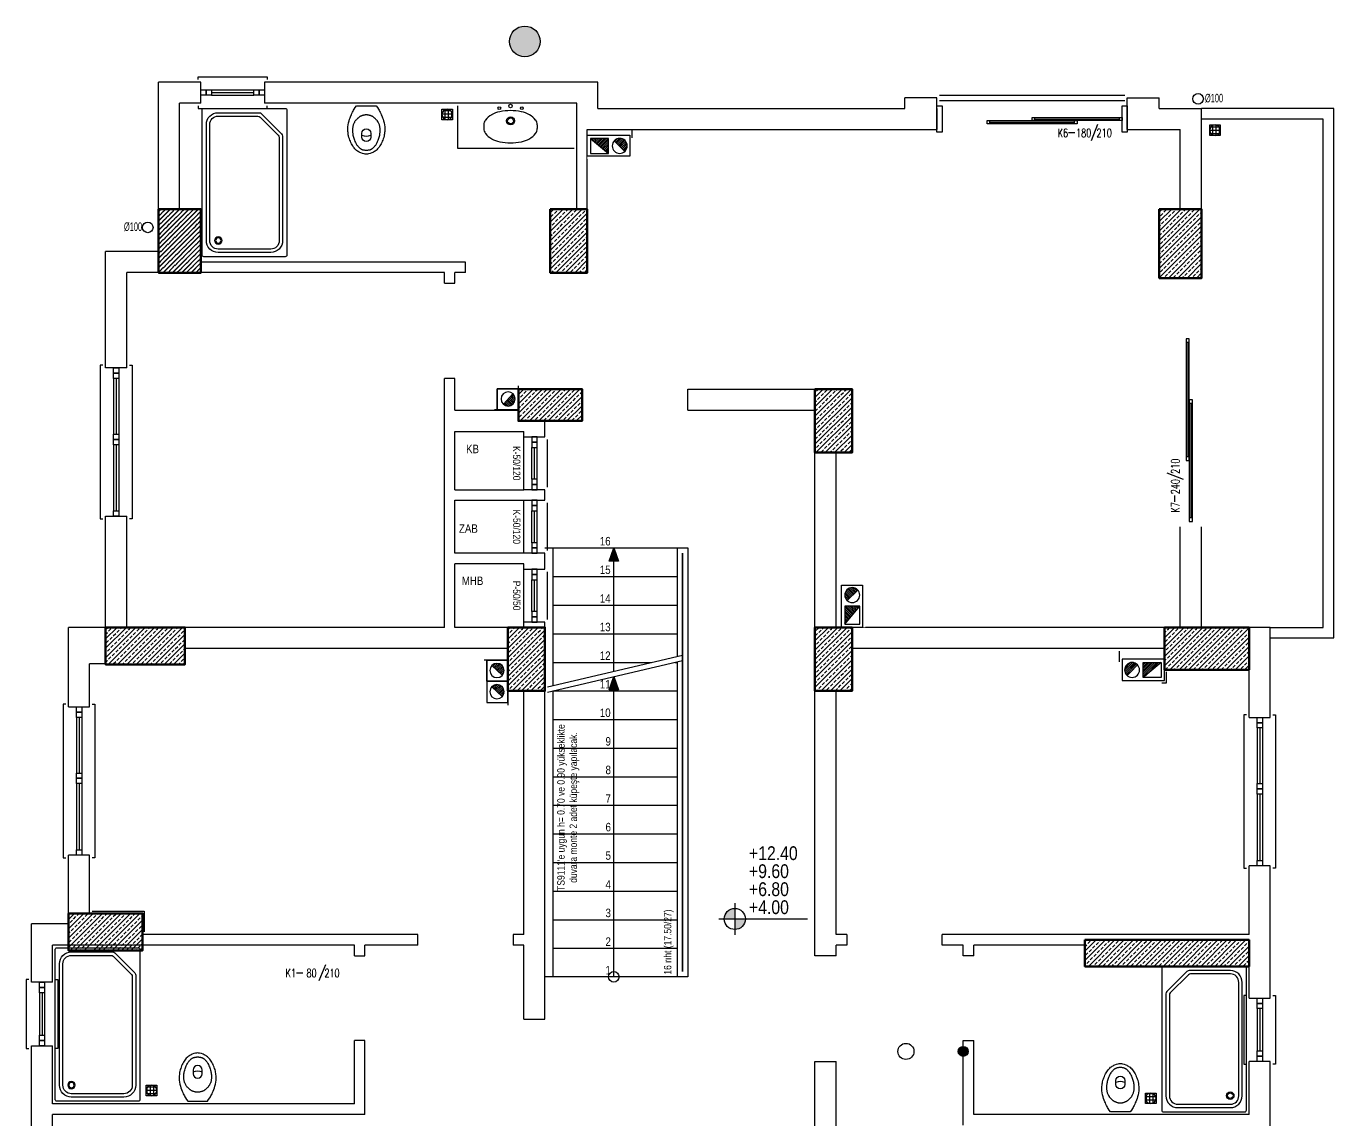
# Model space of a CAD drawing. Header units: millimetres. Extents: x -571 to 714, y -685 to 883.
# Drawn here: x -521 to 714, y -150 to 883 of the extents above; entities that cross this region are included whole.
import ezdxf
from ezdxf.enums import TextEntityAlignment as Align

# ---------------------------------------------------------------- set-up
doc = ezdxf.new("R2010")
doc.units = ezdxf.units.MM
for name, color, linetype in [('18', 1, 'Continuous'), ('BACA', 4, 'Continuous'), ('Balkon', 2, 'Continuous'), ('DUS', 1, 'Continuous'), ('Duvar', 30, 'Continuous'), ('KAPI', 1, 'Continuous'), ('KAPIKASA', 3, 'Continuous'), ('KAPIPOZ', 2, 'Continuous'), ('KLOZET', 1, 'Continuous'), ('Kolon', 5, 'Continuous'), ('Koltar', 9, 'Continuous'), ('Kot', 2, 'Continuous'), ('LAVABO', 1, 'Continuous'), ('Merdiven', 1, 'Continuous'), ('PAFTA', 2, 'Continuous'), ('Pencere', 3, 'Continuous'), ('Penden', 1, 'Continuous'), ('Tarama', 7, 'Continuous')]:
    doc.layers.add(name, color=color, linetype=linetype)
doc.layers.add('COLUMN4', color=3, linetype='Continuous', lineweight=50)
doc.layers.add('MEKAN-YAZI', color=2, linetype='Continuous', lineweight=30)
doc.styles.add('DIN', font='ROMANS.SHX', dxfattribs={"width": 0.7})
doc.styles.add('KOT', font='ARIALN.TTF', dxfattribs={"height": 0.13})
doc.styles.add('MALZEME YAZI', font='ARIALN.TTF')
pattern_1 = [(225, (4.976182, 7.678786), (0.008838835, -0.008838835), [])]
pattern_2 = [(135, (8.07108, -5.246741), (-0.008838835, -0.008838835), [])]
pattern_3 = [(45, (-5920.6294, -2925.4973), (-4.4194174, 4.4194174), []), (45, (-5916.21, -2925.4973), (-4.4194174, 4.4194174), [3.125, -1.5625])]

# ---------------------------------------------------------------- blocks, each defined once
blk = doc.blocks.new('ok')
at = {"layer": 'Merdiven'}
blk.add_hatch(color=256, dxfattribs=at).paths.add_polyline_path([(0, 0), (-0.043, -0.125), (0.043, -0.125)])
blk.add_lwpolyline([(0, 0), (-0.043, -0.125), (0.043, -0.125)], close=True, dxfattribs=at)
blk = doc.blocks.new('Kpoz')
for p, q in [((-0.075, 0.091), (0.079, 0.031)), ((0.001, -0.182), (0.001, -0.122))]:
    blk.add_line(p, q)
at = {"style": 'DIN', "width": 0.7, "flags": 8}
blk.add_attdef('YUK', (0.044, 0.082), '', height=0.08, rotation=90, dxfattribs=at)
blk.add_attdef('GEN', text='', height=0.08, rotation=90, dxfattribs=at).set_placement((0.044, -0.039), align=Align.CENTER)
blk.add_attdef('POZ', text='', height=0.08, rotation=90, dxfattribs=at).set_placement((0.044, -0.186), align=Align.RIGHT)
blk = doc.blocks.new('*U9')
for points in [[(0.015, 0), (1.36, 0, 0.414214), (1.375, 0.015), (1.375, 0.785, 0.414214), (1.36, 0.8), (0.015, 0.8, 0.414214), (0, 0.785), (0, 0.015, 0.414214)], [(1.335, 0.152), (1.335, 0.54, 0.198912), (1.326, 0.562), (1.137, 0.751, 0.198912), (1.115, 0.76), (0.152, 0.76, 0.414214), (0.04, 0.648), (0.04, 0.152, 0.414214), (0.152, 0.04), (1.223, 0.04, 0.414214)], [(0.152, 0.728, 0.414214), (0.072, 0.648), (0.072, 0.152, 0.414214), (0.152, 0.072), (1.223, 0.072, 0.414214), (1.303, 0.152), (1.303, 0.527, 0.198912), (1.294, 0.548), (1.123, 0.719, 0.198912), (1.102, 0.728)]]:
    blk.add_lwpolyline(points, format="xyb", close=True)
for radius in [0.035, 0.026]:
    blk.add_circle((0.153, 0.153), radius)
blk = doc.blocks.new('Kl2')
for points in [[(0.019, -0.454, -0.140838), (-0.019, -0.454), (-0.035, -0.45), (-0.052, -0.444), (-0.06, -0.44), (-0.068, -0.436), (-0.076, -0.432), (-0.084, -0.427), (-0.092, -0.421), (-0.1, -0.414), (-0.107, -0.407), (-0.114, -0.398), (-0.121, -0.389), (-0.128, -0.379), (-0.134, -0.369), (-0.14, -0.358), (-0.146, -0.346), (-0.151, -0.335), (-0.156, -0.323), (-0.16, -0.311), (-0.164, -0.299), (-0.168, -0.282), (-0.17, -0.275), (-0.172, -0.264), (-0.173, -0.252), (-0.174, -0.241), (-0.175, -0.23), (-0.175, -0.22), (-0.175, -0.209), (-0.174, -0.199), (-0.171, -0.18), (-0.168, -0.161), (-0.163, -0.143), (-0.158, -0.127), (-0.153, -0.112), (-0.146, -0.096), (-0.141, -0.084), (-0.136, -0.072), (-0.13, -0.061), (-0.125, -0.051), (-0.12, -0.041), (-0.115, -0.032), (-0.104, -0.016), (-0.094, 0), (0.094, 0), (0.104, -0.016), (0.115, -0.032), (0.12, -0.041), (0.125, -0.051), (0.13, -0.061), (0.136, -0.072), (0.141, -0.084), (0.146, -0.096), (0.153, -0.112), (0.158, -0.127), (0.163, -0.143), (0.168, -0.161), (0.171, -0.18), (0.174, -0.199), (0.175, -0.209), (0.175, -0.22), (0.175, -0.23), (0.174, -0.241), (0.173, -0.252), (0.172, -0.264), (0.17, -0.275), (0.168, -0.282), (0.164, -0.299), (0.16, -0.311), (0.156, -0.323), (0.151, -0.335), (0.146, -0.346), (0.14, -0.358), (0.134, -0.369), (0.128, -0.379), (0.121, -0.389), (0.114, -0.398), (0.107, -0.407), (0.1, -0.414), (0.092, -0.421), (0.084, -0.427), (0.076, -0.432), (0.068, -0.436), (0.06, -0.44), (0.052, -0.444), (0.035, -0.45)], [(0.043, -0.295, -1), (-0.043, -0.295), (-0.043, -0.26, -1), (0.043, -0.26)]]:
    blk.add_lwpolyline(points, format="xyb", close=True)
blk.add_lwpolyline([(-0.089, -0.37), (-0.084, -0.376), (-0.08, -0.382), (-0.075, -0.386), (-0.072, -0.39), (-0.068, -0.394), (-0.064, -0.397), (-0.061, -0.4), (-0.058, -0.402), (-0.055, -0.404), (-0.051, -0.406), (-0.048, -0.408), (-0.045, -0.41), (-0.042, -0.411), (-0.038, -0.413), (-0.035, -0.414), (-0.031, -0.415), (-0.027, -0.416), (-0.023, -0.417), (-0.019, -0.417), (-0.015, -0.418), (-0.012, -0.418), (-0.008, -0.419), (-0.004, -0.419), (-0.001, -0.419), (0, -0.419), (0.001, -0.419), (0.004, -0.419), (0.008, -0.419), (0.012, -0.418), (0.015, -0.418), (0.019, -0.417), (0.023, -0.417), (0.027, -0.416), (0.031, -0.415), (0.035, -0.414), (0.038, -0.413), (0.042, -0.411), (0.045, -0.41), (0.048, -0.408), (0.051, -0.406), (0.055, -0.404), (0.058, -0.402), (0.061, -0.4), (0.064, -0.397), (0.068, -0.394), (0.072, -0.39), (0.075, -0.386), (0.08, -0.382), (0.084, -0.376), (0.089, -0.37), (0.096, -0.358), (0.102, -0.347), (0.107, -0.336), (0.112, -0.325), (0.116, -0.315), (0.119, -0.305), (0.122, -0.295), (0.124, -0.286), (0.126, -0.277), (0.128, -0.268), (0.129, -0.259), (0.13, -0.251), (0.131, -0.243), (0.131, -0.235), (0.131, -0.227), (0.131, -0.219), (0.13, -0.212), (0.129, -0.205), (0.128, -0.198), (0.127, -0.191), (0.125, -0.185), (0.123, -0.179), (0.121, -0.173), (0.119, -0.167), (0.116, -0.162), (0.113, -0.157), (0.111, -0.152), (0.107, -0.147), (0.104, -0.143), (0.101, -0.139), (0.098, -0.135), (0.094, -0.131), (0.091, -0.128), (0.088, -0.124), (0.084, -0.121), (0.081, -0.118), (0.078, -0.115), (0.074, -0.112), (0.071, -0.109), (0.068, -0.107), (0.064, -0.105), (0.061, -0.102), (0.057, -0.1), (0.054, -0.099), (0.05, -0.097), (0.046, -0.095), (0.042, -0.094), (0.038, -0.092), (0.035, -0.091), (0.031, -0.09), (0.026, -0.089), (0.023, -0.088), (0.019, -0.087), (0.015, -0.087), (0.011, -0.086), (0.008, -0.086), (0.005, -0.086), (0.001, -0.085), (0, -0.085), (-0.001, -0.085), (-0.005, -0.086), (-0.008, -0.086), (-0.011, -0.086), (-0.015, -0.087), (-0.019, -0.087), (-0.023, -0.088), (-0.026, -0.089), (-0.031, -0.09), (-0.035, -0.091), (-0.038, -0.092), (-0.042, -0.094), (-0.046, -0.095), (-0.05, -0.097), (-0.054, -0.099), (-0.057, -0.1), (-0.061, -0.102), (-0.064, -0.105), (-0.068, -0.107), (-0.071, -0.109), (-0.074, -0.112), (-0.078, -0.115), (-0.081, -0.118), (-0.084, -0.121), (-0.088, -0.124), (-0.091, -0.128), (-0.094, -0.131), (-0.098, -0.135), (-0.101, -0.139), (-0.104, -0.143), (-0.107, -0.147), (-0.111, -0.152), (-0.113, -0.157), (-0.116, -0.162), (-0.119, -0.167), (-0.121, -0.173), (-0.123, -0.179), (-0.125, -0.185), (-0.127, -0.191), (-0.128, -0.198), (-0.129, -0.205), (-0.13, -0.212), (-0.131, -0.219), (-0.131, -0.227), (-0.131, -0.235), (-0.131, -0.243), (-0.13, -0.251), (-0.129, -0.259), (-0.128, -0.268), (-0.126, -0.277), (-0.124, -0.286), (-0.122, -0.295), (-0.119, -0.305), (-0.116, -0.315), (-0.112, -0.325), (-0.107, -0.336), (-0.102, -0.347), (-0.096, -0.358), (-0.089, -0.37)], close=True)
blk.add_lwpolyline([(-0.043, -0.278, 0.2118), (0.043, -0.278)], format="xyb")
blk = doc.blocks.new('*U20')
for points in [[(0.015, 0), (1.435, 0, 0.414214), (1.45, 0.015), (1.45, 0.785, 0.414214), (1.435, 0.8), (0.015, 0.8, 0.414214), (0, 0.785), (0, 0.015, 0.414214)], [(1.41, 0.152), (1.41, 0.54, 0.198912), (1.401, 0.562), (1.212, 0.751, 0.198912), (1.19, 0.76), (0.152, 0.76, 0.414214), (0.04, 0.648), (0.04, 0.152, 0.414214), (0.152, 0.04), (1.298, 0.04, 0.414214)], [(0.152, 0.728, 0.414214), (0.072, 0.648), (0.072, 0.152, 0.414214), (0.152, 0.072), (1.298, 0.072, 0.414214), (1.378, 0.152), (1.378, 0.527, 0.198912), (1.369, 0.548), (1.198, 0.719, 0.198912), (1.177, 0.728)]]:
    blk.add_lwpolyline(points, format="xyb", close=True)
for radius in [0.035, 0.026]:
    blk.add_circle((0.153, 0.153), radius)
blk = doc.blocks.new('*U12')
for points in [[(0.015, 0), (1.385, 0, 0.414214), (1.4, 0.015), (1.4, 0.785, 0.414214), (1.385, 0.8), (0.015, 0.8, 0.414214), (0, 0.785), (0, 0.015, 0.414214)], [(1.36, 0.152), (1.36, 0.54, 0.198912), (1.351, 0.562), (1.162, 0.751, 0.198912), (1.14, 0.76), (0.152, 0.76, 0.414214), (0.04, 0.648), (0.04, 0.152, 0.414214), (0.152, 0.04), (1.248, 0.04, 0.414214)], [(0.152, 0.728, 0.414214), (0.072, 0.648), (0.072, 0.152, 0.414214), (0.152, 0.072), (1.248, 0.072, 0.414214), (1.328, 0.152), (1.328, 0.527, 0.198912), (1.319, 0.548), (1.148, 0.719, 0.198912), (1.127, 0.728)]]:
    blk.add_lwpolyline(points, format="xyb", close=True)
for radius in [0.035, 0.026]:
    blk.add_circle((0.153, 0.153), radius)
blk = doc.blocks.new('Lv16')
for p, q in [((-0.253, -0.038), (-0.253, -0.072)), ((0.253, -0.072), (0.253, -0.038))]:
    blk.add_line(p, q)
for centre, radius in [((-0.106, 0.119), 0.0132), ((0, 0.141), 0.0166), ((0, 0.141), 0.0166), ((0.106, 0.119), 0.0132), ((0, 0), 0.0375), ((0, 0), 0.0375), ((0, 0), 0.0275), ((0, 0), 0.0275)]:
    blk.add_circle(centre, radius)
for centre, radius, start, end in [((-0.176, -0.038), 0.0767, 142.4069, 180), ((-0.092, -0.103), 0.182, 118.2803, 142.4069), ((-0.037, -0.206), 0.3, 102.5629, 118.2803), ((0, -0.371), 0.468, 90, 102.5629), ((0, -0.371), 0.468, 77.4371, 90), ((0.037, -0.206), 0.3, 61.7197, 77.4371), ((0.092, -0.103), 0.182, 37.5931, 61.7197), ((0.176, -0.038), 0.0767, 360, 37.5931), ((-0.176, -0.072), 0.0767, 180, 217.5931), ((-0.092, -0.008), 0.182, 217.5931, 241.7197), ((0.092, -0.008), 0.182, 298.2803, 322.4069), ((0.176, -0.072), 0.0767, 322.4069, 0), ((-0.037, 0.095), 0.3, 241.7197, 257.4371), ((0, 0.26), 0.468, 257.4371, 270), ((0, 0.26), 0.468, 270, 282.5629), ((0.037, 0.095), 0.3, 282.5629, 298.2803)]:
    blk.add_arc(centre, radius, start, end)
blk = doc.blocks.new('kasa')
blk.add_lwpolyline([(1, 0.5), (1, -0.5), (0, -0.5), (0, 0.5)], close=True)
blk = doc.blocks.new('pc3')
for p, q in [((0, 0.5), (1, 0.5)), ((0, 0), (1, 0)), ((0, -0.5), (1, -0.5))]:
    blk.add_line(p, q)
blk = doc.blocks.new('*U23', base_point=(-3515.95, 3816.95))
at = {"layer": 'Pencere', "yscale": 0.05}
for name, p, xscale, rotation in [('kasa', (-3515.95, 3816.95), 0.05, 270), ('kasa', (-3515.95, 3816.9), 0.05, 270), ('pc3', (-3515.95, 3816.85), 0.525, 270), ('kasa', (-3515.95, 3816.275), 0.05, 90), ('kasa', (-3515.95, 3816.275), 0.05, 270), ('pc3', (-3515.95, 3816.225), 0.625, 270), ('kasa', (-3515.95, 3815.55), 0.05, 90)]:
    blk.add_blockref(name, p, dxfattribs=dict(at, xscale=xscale, rotation=rotation))
blk = doc.blocks.new('*U24', base_point=(-3527.4, 3817.15))
at = {"layer": 'Pencere', "yscale": 0.05}
for name, p, xscale, rotation in [('kasa', (-3527.4, 3817.15), 0.05, 270.0000000000187), ('kasa', (-3527.4, 3817.1), 0.05, 270.0000000000187), ('pc3', (-3527.4, 3817.05), 0.525, 270.0000000000187), ('kasa', (-3527.4, 3816.475), 0.05, 90.00000000001859), ('kasa', (-3527.4, 3816.475), 0.05, 270.0000000000187), ('pc3', (-3527.4, 3816.425), 0.625, 270.0000000000187), ('kasa', (-3527.4, 3815.75), 0.05, 90.00000000001859)]:
    blk.add_blockref(name, p, dxfattribs=dict(at, xscale=xscale, rotation=rotation))
blk = doc.blocks.new('*U25', base_point=(-3527.05, 3820.225))
at = {"layer": 'Pencere', "yscale": 0.05}
for name, p, xscale, rotation in [('kasa', (-3527.05, 3820.225), 0.05, 270.0000000000187), ('kasa', (-3527.05, 3820.175), 0.05, 270.0000000000187), ('pc3', (-3527.05, 3820.125), 0.525, 270.0000000000187), ('kasa', (-3527.05, 3819.55), 0.05, 90.00000000001859), ('kasa', (-3527.05, 3819.55), 0.05, 270.0000000000187), ('pc3', (-3527.05, 3819.5), 0.625, 270.0000000000187), ('kasa', (-3527.05, 3818.825), 0.05, 90.00000000001859)]:
    blk.add_blockref(name, p, dxfattribs=dict(at, xscale=xscale, rotation=rotation))
blk = doc.blocks.new('*U26', base_point=(-3527.75, 3814.45))
at = {"layer": 'Pencere', "yscale": 0.05}
for name, p, xscale, rotation in [('kasa', (-3527.75, 3814.45), 0.05, 270), ('kasa', (-3527.75, 3814.4), 0.05, 270), ('pc3', (-3527.75, 3814.35), 0.4, 270), ('kasa', (-3527.75, 3813.95), 0.05, 270), ('kasa', (-3527.75, 3813.85), 0.05, 90)]:
    blk.add_blockref(name, p, dxfattribs=dict(at, xscale=xscale, rotation=rotation))
blk = doc.blocks.new('*U27', base_point=(-3516.25, 3814.3))
at = {"layer": 'Pencere', "yscale": 0.05}
for name, p, xscale, rotation in [('kasa', (-3516.25, 3814.3), 0.05, 269.9999999999566), ('kasa', (-3516.25, 3814.25), 0.05, 269.9999999999566), ('pc3', (-3516.25, 3814.2), 0.4, 269.9999999999566), ('kasa', (-3516.25, 3813.8), 0.05, 269.9999999999566), ('kasa', (-3516.25, 3813.7), 0.05, 89.99999999995656)]:
    blk.add_blockref(name, p, dxfattribs=dict(at, xscale=xscale, rotation=rotation))
blk = doc.blocks.new('*U28', base_point=(-3525.95, 3822.9))
at = {"layer": 'Pencere', "yscale": 0.05}
for name, p, xscale in [('kasa', (-3525.95, 3822.9), 0.05), ('kasa', (-3525.9, 3822.9), 0.05), ('pc3', (-3525.85, 3822.9), 0.4), ('kasa', (-3525.45, 3822.9), 0.05)]:
    blk.add_blockref(name, p, dxfattribs=dict(at, xscale=xscale))
at = {"layer": 'Pencere', "xscale": 0.05, "yscale": 0.05, "rotation": 180}
blk.add_blockref('kasa', (-3525.35, 3822.9), dxfattribs=at)
blk = doc.blocks.new('*U31', base_point=(-3516.9, 3820.6))
at = {"layer": 'KAPIKASA', "xscale": 0.05, "yscale": 0.2500000000002728}
for p, rotation in [((-3516.9, 3822.4), 270), ((-3516.9, 3820.6), 90)]:
    blk.add_blockref('kasa', p, dxfattribs=dict(at, rotation=rotation))
blk = doc.blocks.new('K2001')
for p, q in [((0.03, -0.03), (0, -0.03)), ((0.015, -0.97), (0.015, -0.03)), ((0.03, -0.97), (0, -0.97))]:
    blk.add_line(p, q)
blk.add_lwpolyline([(0, 0), (0.03, 0), (0.03, -1), (0, -1)], close=True)
blk = doc.blocks.new('*U32', base_point=(-3517.025, 3820.65))
at = {"yscale": 0.85, "rotation": 179.9999999998697}
blk.add_blockref('K2001', (-3516.9, 3820.65), dxfattribs=at)
blk = doc.blocks.new('*U30', base_point=(66.785, 4.176))
at = {"xscale": -1, "yscale": 1.149999999999999, "rotation": 90}
blk.add_blockref('K2001', (66.785, 4.301), dxfattribs=at)
blk = doc.blocks.new('*U15')
blk.add_wipeout([(0.225, -0.425), (0, -0.425), (0, 0), (0.225, 0)])
at = {"layer": 'Duvar'}
h = blk.add_hatch(dxfattribs=at)
h.set_pattern_fill('ANSI31', color=2, scale=0.1, angle=180, style=0)
h.set_pattern_definition(pattern_1)
h.paths.add_polyline_path([(0.053, -0.255, 0.202118), (0.032, -0.306, 0.687827), (0.155, -0.353)])
h.paths.add_polyline_path([(0.032, -0.201), (0.173, -0.201), (0.173, -0.201), (0.032, -0.03)])
at = {"layer": 'BACA'}
blk.add_lwpolyline([(0, 0), (0, -0.4), (0.2, -0.4), (0.2, 0)], close=True, dxfattribs=at)
at = {"layer": 'Duvar', "color": 2}
for p, q in [((0.032, -0.03), (0.173, -0.201)), ((0.032, -0.201), (0.032, -0.03)), ((0.032, -0.03), (0.173, -0.03)), ((0.173, -0.03), (0.173, -0.201)), ((0.173, -0.201), (0.032, -0.201)), ((0.173, -0.201), (0.173, -0.201)), ((0.053, -0.255), (0.155, -0.353))]:
    blk.add_line(p, q, dxfattribs=at)
blk.add_circle((0.102, -0.306), 0.0707, dxfattribs=at)
blk = doc.blocks.new('*U7')
at = {"layer": 'Duvar'}
for p, q in [((-0.25, 0), (-0.25, -0.2)), ((0.25, -0.2), (0.25, 0))]:
    blk.add_line(p, q, dxfattribs=at)
at = {"layer": 'Pencere'}
for p, q in [((-0.25, -0.125), (-0.25, -0.075)), ((-0.25, -0.075), (-0.2, -0.075)), ((-0.2, -0.125), (-0.2, -0.075)), ((-0.2, -0.075), (-0.15, -0.075)), ((-0.2, -0.075), (-0.2, -0.125)), ((0.15, -0.075), (-0.15, -0.075)), ((-0.15, -0.075), (-0.15, -0.125)), ((0.15, -0.1), (-0.15, -0.1)), ((0.15, -0.125), (0.15, -0.075)), ((0.15, -0.075), (0.2, -0.075)), ((0.2, -0.075), (0.2, -0.125)), ((0.2, -0.125), (0.2, -0.075)), ((0.2, -0.075), (0.25, -0.075)), ((0.25, -0.075), (0.25, -0.125)), ((-0.2, -0.125), (-0.25, -0.125)), ((-0.15, -0.125), (-0.2, -0.125)), ((0.15, -0.125), (-0.15, -0.125)), ((0.2, -0.125), (0.15, -0.125)), ((0.25, -0.125), (0.2, -0.125))]:
    blk.add_line(p, q, dxfattribs=at)
at = {"layer": 'Penden'}
for p, q in [((0.25, 0), (-0.25, 0)), ((0.225, -0.225), (-0.225, -0.225))]:
    blk.add_line(p, q, dxfattribs=at)
at = {"layer": 'MEKAN-YAZI', "style": 'MALZEME YAZI'}
blk.add_attdef('TAG', text='', height=0.07, dxfattribs=at).set_placement((0, 0.067), align=Align.MIDDLE_CENTER)
blk = doc.blocks.new('*U18')
blk.add_wipeout([(0.225, -0.225), (0, -0.225), (0, 0), (0.225, 0)])
at = {"layer": 'Duvar'}
h = blk.add_hatch(dxfattribs=at)
h.set_pattern_fill('ANSI31', color=2, scale=0.1, angle=90, style=0)
h.set_pattern_definition(pattern_2)
h.paths.add_polyline_path([(0.152, -0.052, 0.677604), (0.036, -0.098, 0.1851), (0.053, -0.143)])
for q in [(0.225, 0), (0, -0.225)]:
    blk.add_line((0, 0), q)
blk.add_lwpolyline([(0, 0), (0.2, 0), (0.2, -0.2), (0, -0.2)], close=True)
at = {"layer": 'Duvar', "color": 2}
blk.add_line((0.053, -0.143), (0.152, -0.052), dxfattribs=at)
at = {"layer": 'Duvar'}
blk.add_lwpolyline([(0.2, 0), (0, 0), (0, -0.2), (0.2, -0.2)], close=True, dxfattribs=at)
at = {"layer": 'Duvar', "color": 2}
blk.add_circle((0.103, -0.098), 0.0671, dxfattribs=at)
blk = doc.blocks.new('A$C4131eff0')
h = blk.add_hatch()
h.set_pattern_fill('NET', color=256, scale=0.25)
h.set_pattern_definition([(0, (0, 0), (0, 0.03125), []), (90, (0, 0), (-0.03125, 0), [])])
h.paths.add_polyline_path([(-0.05, 0, 1), (0.05, 0, 1)])
for p, q in [((0.05, 0.05), (-0.05, 0.05)), ((-0.05, 0.05), (-0.05, -0.05)), ((0.05, -0.05), (0.05, 0.05)), ((-0.05, -0.05), (0.05, -0.05))]:
    blk.add_line(p, q)
blk.add_circle((0, 0), 0.05)
blk = doc.blocks.new('A$C39bf3052')
at = {"layer": 'Kot'}
h = blk.add_hatch(color=256, dxfattribs=at)
h.paths.add_polyline_path([(0.1, 0), (0, 0), (0, -0.1, 0.414214)])
h.paths.add_polyline_path([(0, 0.1, 0.414214), (-0.1, 0), (0, 0)])
for p, q in [((0, 0.15), (0, -0.15)), ((-0.15, 0), (0.685, 0))]:
    blk.add_line(p, q, dxfattribs=at)
blk.add_circle((0, 0), 0.1, dxfattribs=at)
blk = doc.blocks.new('*U16')
blk.add_wipeout([(-0.225, 0.425), (0, 0.425), (0, 0), (-0.225, 0)])
at = {"layer": 'Duvar'}
h = blk.add_hatch(dxfattribs=at)
h.set_pattern_fill('ANSI31', color=2, scale=0.1, angle=180, style=0)
h.set_pattern_definition(pattern_1)
h.paths.add_polyline_path([(-0.053, 0.255, 0.202118), (-0.032, 0.306, 0.687827), (-0.155, 0.353)])
h.paths.add_polyline_path([(-0.032, 0.201), (-0.173, 0.201), (-0.173, 0.201), (-0.032, 0.03)])
at = {"layer": 'BACA'}
blk.add_lwpolyline([(0, 0), (0, 0.4), (-0.2, 0.4), (-0.2, 0)], close=True, dxfattribs=at)
at = {"layer": 'Duvar', "color": 2}
for p, q in [((-0.053, 0.255), (-0.155, 0.353)), ((-0.032, 0.03), (-0.173, 0.201)), ((-0.173, 0.03), (-0.173, 0.201)), ((-0.173, 0.201), (-0.173, 0.201)), ((-0.173, 0.201), (-0.032, 0.201)), ((-0.032, 0.201), (-0.032, 0.03)), ((-0.032, 0.03), (-0.173, 0.03))]:
    blk.add_line(p, q, dxfattribs=at)
blk.add_circle((-0.102, 0.306), 0.0707, dxfattribs=at)
blk = doc.blocks.new('*U17')
blk.add_wipeout([(0.225, -0.425), (0, -0.425), (0, 0), (0.225, 0)])
at = {"layer": 'Duvar'}
h = blk.add_hatch(dxfattribs=at)
h.set_pattern_fill('ANSI31', color=2, scale=0.1, angle=90, style=0)
h.set_pattern_definition(pattern_2)
h.paths.add_polyline_path([(0.152, -0.052, 0.677604), (0.036, -0.098, 0.1851), (0.053, -0.143)])
h = blk.add_hatch(dxfattribs=at)
h.set_pattern_fill('ANSI31', color=2, scale=0.1, angle=90, style=0)
h.set_pattern_definition([(135, (8.07108, -5.446741), (-0.008838835, -0.008838835), [])])
h.paths.add_polyline_path([(0.152, -0.252, 0.677604), (0.036, -0.298, 0.1851), (0.053, -0.343)])
for q in [(0.225, 0), (0, -0.425)]:
    blk.add_line((0, 0), q)
for points in [[(0, 0), (0.2, 0), (0.2, -0.2), (0, -0.2)], [(0, -0.2), (0.2, -0.2), (0.2, -0.4), (0, -0.4)]]:
    blk.add_lwpolyline(points, close=True)
at = {"layer": 'Duvar', "color": 2}
for p, q in [((0.053, -0.143), (0.152, -0.052)), ((0.053, -0.343), (0.152, -0.252))]:
    blk.add_line(p, q, dxfattribs=at)
at = {"layer": 'Duvar'}
blk.add_lwpolyline([(0.2, 0), (0, 0), (0, -0.2), (0.2, -0.2)], close=True, dxfattribs=at)
at = {"layer": 'Duvar', "color": 2}
for centre in [(0.103, -0.098), (0.103, -0.298)]:
    blk.add_circle(centre, 0.0671, dxfattribs=at)
blk = doc.blocks.new('*U14')
blk.add_wipeout([(-0.225, -0.425), (0, -0.425), (0, 0), (-0.225, 0)])
at = {"layer": 'Duvar'}
h = blk.add_hatch(dxfattribs=at)
h.set_pattern_fill('ANSI31', color=2, scale=0.1, angle=180, style=0)
h.set_pattern_definition(pattern_1)
h.paths.add_polyline_path([(-0.155, -0.353, 0.687827), (-0.032, -0.306, 0.202118), (-0.053, -0.255)])
h.paths.add_polyline_path([(-0.032, -0.03), (-0.173, -0.201), (-0.173, -0.201), (-0.032, -0.201)])
at = {"layer": 'BACA'}
blk.add_lwpolyline([(0, 0), (0, -0.4), (-0.2, -0.4), (-0.2, 0)], close=True, dxfattribs=at)
at = {"layer": 'Duvar', "color": 2}
for p, q in [((-0.032, -0.03), (-0.173, -0.201)), ((-0.173, -0.03), (-0.173, -0.201)), ((-0.032, -0.03), (-0.173, -0.03)), ((-0.032, -0.201), (-0.032, -0.03)), ((-0.173, -0.201), (-0.173, -0.201)), ((-0.173, -0.201), (-0.032, -0.201)), ((-0.053, -0.255), (-0.155, -0.353))]:
    blk.add_line(p, q, dxfattribs=at)
blk.add_circle((-0.102, -0.306), 0.0707, dxfattribs=at)

msp = doc.modelspace()

# ---------------------------------------------------------------- hatches: boundary and pattern name
h = msp.add_hatch()
h.set_pattern_fill('ANSI33', color=1, scale=25, style=0, pattern_type=0)
h.set_pattern_definition([(45, (-7370.78, -2519.699), (-4.4194174, 4.4194174), []), (45, (-7366.3605, -2519.699), (-4.4194174, 4.4194174), [3.125, -1.5625])])
h.paths.add_polyline_path([(-395.6, 710.2), (-355.6, 710.2), (-355.6, 650.2), (-395.6, 650.2)], flags=0)
h = msp.add_hatch()
h.set_pattern_fill('ANSI33', color=1, scale=25, style=0, pattern_type=0)
h.set_pattern_definition(pattern_3)
h.paths.add_polyline_path([(-395.6, 710.2), (-355.6, 710.2), (-355.6, 650.2), (-395.6, 650.2)], flags=0)
h = msp.add_hatch()
h.set_pattern_fill('ANSI33', color=1, scale=25, style=0, pattern_type=0)
h.set_pattern_definition(pattern_3)
h.paths.add_polyline_path([(-395.6, 710.2), (-355.6, 710.2), (-355.6, 650.2), (-395.6, 650.2)], flags=0)
h = msp.add_hatch()
h.set_pattern_fill('ANSI33', color=1, scale=25, style=0, pattern_type=0)
h.set_pattern_definition(pattern_3)
h.paths.add_polyline_path([(-25.7, 710.2), (9.3, 710.2), (9.3, 650.2), (-25.7, 650.2)], flags=0)
h = msp.add_hatch()
h.set_pattern_fill('ANSI33', color=1, scale=25, style=0, pattern_type=0)
h.set_pattern_definition(pattern_3)
h.paths.add_polyline_path([(549.4, 710.2), (589.4, 710.2), (589.4, 645.2), (549.4, 645.2)], flags=0)
h = msp.add_hatch()
h.set_pattern_fill('ANSI33', color=1, scale=25, style=0, pattern_type=0)
h.set_pattern_definition(pattern_3)
h.paths.add_polyline_path([(224.3, 540.3), (259.3, 540.3), (259.3, 480.3), (224.3, 480.3)], flags=0)
h = msp.add_hatch()
h.set_pattern_fill('ANSI33', color=1, scale=25, style=0, pattern_type=0)
h.set_pattern_definition(pattern_3)
h.paths.add_polyline_path([(-445.7, 315.3), (-370.7, 315.3), (-370.7, 280.3), (-445.7, 280.3)], flags=0)
h = msp.add_hatch()
h.set_pattern_fill('ANSI33', color=1, scale=25, style=0, pattern_type=0)
h.set_pattern_definition(pattern_3)
h.paths.add_polyline_path([(-460.6, 10.2), (-460.6, 15.2), (-455.6, 15.2), (-455.6, 12.7), (-458.1, 12.7), (-458.1, 10.2), (-410.7, 10.2), (-410.7, 45.2), (-480.7, 45.2), (-480.7, 10.2)])
h = msp.add_hatch()
h.set_pattern_fill('ANSI33', color=1, scale=25, style=0, pattern_type=0)
h.set_pattern_definition(pattern_3)
h.paths.add_polyline_path([(479.3, 20.2), (634.3, 20.2), (634.3, -4.8), (479.3, -4.8)], flags=0)
at = {"layer": 'Koltar'}
h = msp.add_hatch(dxfattribs=at)
h.set_pattern_fill('ANSI36', color=256, scale=20)
h.set_pattern_definition([(45, (-25.637, -189.7538), (1.325825, 4.861359), [6.25, -1.25, 0, -1.25])])
h.paths.add_polyline_path([(254.4, 480.3), (224.4, 480.3), (224.4, 480.2), (254.4, 480.2)])
at = {"layer": 'Tarama', "transparency": 33554687}
h = msp.add_hatch(color=256, dxfattribs=at)
h.dxf.hatch_style = 1
h.paths.add_polyline_path([(-35.2, 868.6, 1), (-64.2, 868.6, 1)])
h = msp.add_hatch(color=5, dxfattribs=at)
h.dxf.hatch_style = 1
h.paths.add_polyline_path([(364.3, -80.5), (364.3, -89.8, 0.414214), (369, -85.1, 0.414214)])
h.paths.add_polyline_path([(364.3, -80.5, 0.414214), (359.7, -85.1, 0.414214), (364.3, -89.8)])

# ---------------------------------------------------------------- linework, layer by layer
for centre, radius in [((-49.7, 868.6), 14.5), ((310.2, -85.1), 7.61)]:
    msp.add_circle(centre, radius)
at = {"color": 5}
msp.add_circle((364.3, -85.1), 4.66, dxfattribs=at)
at = {"layer": '18'}
for p, q in [((341.8, 817.8), (516.8, 817.8)), ((341.8, 812.8), (516.8, 812.8))]:
    msp.add_line(p, q, dxfattribs=at)
for centre in [(586.1, 814.4), (-405.8, 693)]:
    msp.add_circle(centre, 5, dxfattribs=at)
at = {"layer": 'Balkon'}
for points in [[(654.3, 305.3), (714.3, 305.3), (714.3, 805.3), (589.3, 805.3)], [(654.3, 315.3), (704.3, 315.3), (704.3, 795.3), (589.3, 795.3)]]:
    msp.add_lwpolyline(points, dxfattribs=at)
at = {"layer": 'COLUMN4', "color": 3}
for points in [[(-395.6, 710.2), (-355.6, 710.2), (-355.6, 650.2), (-395.6, 650.2)], [(-395.6, 710.2), (-355.6, 710.2), (-355.6, 650.2), (-395.6, 650.2)], [(-395.6, 710.2), (-355.6, 710.2), (-355.6, 650.2), (-395.6, 650.2)], [(-25.7, 710.2), (9.3, 710.2), (9.3, 650.2), (-25.7, 650.2)], [(549.4, 710.2), (589.4, 710.2), (589.4, 645.2), (549.4, 645.2)], [(224.3, 540.3), (259.3, 540.3), (259.3, 480.3), (224.3, 480.3)], [(-445.7, 315.3), (-370.7, 315.3), (-370.7, 280.3), (-445.7, 280.3)], [(-480.7, 45.2), (-410.7, 45.2), (-410.7, 10.2), (-480.7, 10.2)], [(479.3, 20.2), (634.3, 20.2), (634.3, -4.8), (479.3, -4.8)]]:
    msp.add_lwpolyline(points, close=True, dxfattribs=at)
at = {"layer": 'Duvar'}
for p, q in [((-395.7, 670.3), (-395.7, 830.3)), ((-355.7, 830.3), (-395.7, 830.3)), ((-355.7, 810.3), (-355.7, 830.3)), ((19.3, 830.3), (-295.7, 830.3)), ((-295.7, 830.3), (-295.7, 810.3)), ((19.3, 805.3), (19.3, 830.3)), ((309.3, 805.3), (309.3, 815.3)), ((339.3, 815.3), (309.3, 815.3)), ((339.3, 785.3), (339.3, 815.3)), ((519.3, 785.3), (519.3, 815.3)), ((519.3, 815.3), (549.3, 815.3)), ((549.3, 805.3), (549.3, 815.3)), ((-375.7, 710.2), (-375.7, 810.3)), ((-355.7, 810.3), (-375.7, 810.3)), ((-0.7, 810.3), (-295.7, 810.3)), ((-0.7, 710.3), (-0.7, 810.3)), ((19.3, 805.3), (309.3, 805.3)), ((339.3, 805.3), (339.3, 785.3)), ((519.3, 785.3), (519.3, 805.3)), ((549.3, 805.3), (589.3, 805.3)), ((589.3, 650.3), (589.3, 805.3)), ((9.3, 650.3), (9.3, 785.3)), ((9.3, 785.3), (339.3, 785.3)), ((519.3, 785.3), (569.3, 785.3)), ((569.3, 710.2), (569.3, 785.3)), ((-445.7, 560.3), (-445.7, 670.3)), ((-395.7, 670.3), (-445.7, 670.3)), ((-105.7, 660.3), (-355.6, 660.3)), ((-105.7, 650.3), (-105.7, 660.3)), ((-25.7, 660.3), (-25.7, 650.3)), ((-425.7, 560.3), (-425.7, 650.3)), ((-125.7, 650.3), (-425.7, 650.3)), ((-125.7, 640.3), (-125.7, 650.3)), ((-115.7, 640.3), (-115.7, 650.3)), ((-105.7, 650.3), (-115.7, 650.3)), ((9.3, 650.3), (-25.7, 650.3)), ((-125.7, 640.3), (-115.7, 640.3)), ((-425.7, 560.3), (-445.7, 560.3)), ((-125.7, 510.3), (-125.7, 550.3)), ((-115.7, 550.3), (-125.7, 550.3)), ((-115.7, 520.3), (-115.7, 550.3)), ((104.3, 540.3), (244.3, 540.3)), ((104.3, 520.3), (104.3, 540.3)), ((-115.7, 520.3), (-55.7, 520.3)), ((4.3, 530.3), (4.3, 510.3)), ((104.3, 520.3), (224.3, 520.3)), ((-125.7, 315.3), (-125.7, 510.3)), ((-30.7, 495.3), (-30.7, 510.3)), ((-30.7, 510.3), (4.3, 510.3)), ((-30.7, 495.3), (-30.7, 510.3)), ((224.3, 5.3), (224.3, 510.3)), ((-115.7, 445.3), (-115.7, 500.3)), ((-115.7, 500.3), (-50.7, 500.3)), ((-50.7, 495.3), (-50.7, 500.3)), ((244.3, 315.3), (244.3, 480.2)), ((-115.7, 445.3), (-50.7, 445.3)), ((-30.7, 435.3), (-30.7, 445.3)), ((-30.7, 435.3), (-30.7, 445.3)), ((-115.7, 385.3), (-115.7, 435.3)), ((-115.7, 435.3), (-50.7, 435.3)), ((-445.7, 315.3), (-445.7, 420.3)), ((-445.7, 420.3), (-425.7, 420.3)), ((-425.7, 315.3), (-425.7, 420.3)), ((569.3, 315.3), (569.3, 410.3)), ((589.3, 315.3), (589.3, 410.3)), ((-50.7, 385.3), (-115.7, 385.3)), ((-30.7, 370.3), (-30.7, 385.3)), ((-30.7, 370.3), (-30.7, 385.3)), ((-115.7, 315.3), (-115.7, 375.3)), ((-50.7, 375.3), (-115.7, 375.3)), ((-50.7, 370.3), (-50.7, 375.3)), ((-50.7, 370.3), (-50.7, 375.3)), ((-445.7, 315.3), (-480.7, 315.3)), ((-480.7, 240.3), (-480.7, 315.3)), ((-125.7, 315.3), (-425.7, 315.3)), ((-50.7, 315.3), (-115.7, 315.3)), ((-50.7, 315.3), (-50.7, 320.3)), ((-50.7, 315.3), (-50.7, 320.3)), ((-30.7, -54.7), (-30.7, 320.3)), ((569.3, 315.3), (254.3, 315.3)), ((654.3, 315.3), (589.3, 315.3)), ((654.3, 230.3), (654.3, 315.3)), ((-65.7, 295.3), (-370.7, 295.3)), ((554.3, 295.3), (259.3, 295.3)), ((634.3, 230.3), (634.3, 295.3)), ((-445.7, 281), (-460.7, 281)), ((-460.7, 240.3), (-460.7, 281)), ((-50.7, 25.3), (-50.7, 255.3)), ((244.3, 25.3), (244.3, 255.3)), ((-480.7, 240.3), (-460.7, 240.3)), ((634.3, 230.3), (654.3, 230.3)), ((-480.7, 35.3), (-480.7, 100.3)), ((-460.7, 100.3), (-480.7, 100.3)), ((-460.7, 45.2), (-460.7, 100.3)), ((634.3, 25.3), (634.3, 90.3)), ((654.3, 90.3), (634.3, 90.3)), ((654.3, 5.3), (654.3, 90.3)), ((-458.2, 47.3), (-409.2, 47.3)), ((-458.2, 45.2), (-455.7, 45.2)), ((-458.2, 45.2), (-458.2, 45.2)), ((-409.2, 47.3), (-409.2, 27.8)), ((-515.7, -19.7), (-515.7, 35.3)), ((-480.7, 35.3), (-515.7, 35.3)), ((-150.7, 25.3), (-410.7, 25.3)), ((-150.7, 15.3), (-150.7, 25.3)), ((-50.7, 25.3), (-60.7, 25.3)), ((-60.7, 25.3), (-60.7, 15.3)), ((254.3, 25.3), (244.3, 25.3)), ((254.3, 25.3), (254.3, 15.3)), ((634.3, 25.3), (344.3, 25.3)), ((344.3, 15.3), (344.3, 25.3)), ((-495.7, -19.7), (-495.7, 15.3)), ((-210.7, 15.3), (-495.7, 15.3)), ((-210.7, 5.3), (-210.7, 15.3)), ((-200.7, 5.3), (-200.7, 15.3)), ((-150.7, 15.3), (-200.7, 15.3)), ((-50.7, 15.3), (-60.7, 15.3)), ((-50.7, -54.7), (-50.7, 15.3)), ((244.3, 5.3), (244.3, 15.3)), ((254.3, 15.3), (244.3, 15.3)), ((364.3, 15.3), (344.3, 15.3)), ((364.3, 5.3), (364.3, 15.3)), ((374.3, 5.3), (374.3, 15.3)), ((479.3, 15.3), (374.3, 15.3)), ((634.3, -34.7), (634.3, 15.3)), ((634.3, 15.3), (634.3, 15.3)), ((-210.7, 5.3), (-200.7, 5.3)), ((244.3, 5.3), (224.3, 5.3)), ((374.3, 5.3), (364.3, 5.3)), ((654.3, -34.7), (654.3, 5.3)), ((654.3, 5.3), (654.3, 5.3)), ((-495.7, -19.7), (-515.7, -19.7)), ((634.3, -34.7), (654.3, -34.7)), ((-50.7, -54.7), (-30.7, -54.7)), ((-515.7, -339.7), (-515.7, -79.7)), ((-515.7, -79.7), (-495.7, -79.7)), ((-495.7, -134.7), (-495.7, -79.7)), ((-210.7, -134.7), (-210.7, -74.7)), ((-200.7, -74.7), (-210.7, -74.7)), ((-200.7, -144.7), (-200.7, -74.7)), ((364.3, -154.7), (364.3, -74.7)), ((364.3, -74.7), (374.3, -74.7)), ((374.3, -144.7), (374.3, -74.7)), ((224.3, -164.7), (224.3, -94.7)), ((224.3, -94.7), (244.3, -94.7)), ((244.3, -164.7), (244.3, -94.7)), ((634.3, -144.7), (634.3, -94.7)), ((654.3, -94.7), (634.3, -94.7)), ((654.3, -339.7), (654.3, -94.7)), ((-210.7, -134.7), (-495.7, -134.7)), ((-495.7, -319.7), (-495.7, -144.7)), ((-200.7, -144.7), (-495.7, -144.7)), ((634.3, -144.7), (374.3, -144.7))]:
    msp.add_line(p, q, dxfattribs=at)
at = {"layer": 'Kolon'}
msp.add_lwpolyline([(254.4, 480.3), (254.4, 480.2), (224.4, 480.2), (224.4, 540.2), (254.4, 540.2)], dxfattribs=at)
at = {"layer": 'LAVABO'}
for p, q in [((-113.2, 807.8), (-113.2, 767.8)), ((-113.2, 767.8), (-3.2, 767.8))]:
    msp.add_line(p, q, dxfattribs=at)
at = {"layer": 'Merdiven'}
for p, q in [((34.3, 273.9), (34.3, 390.3)), ((-28.2, 259.3), (99.3, 289.2)), ((-28.2, 254.1), (99.3, 284)), ((34.3, -14.7), (34.3, 268.8))]:
    msp.add_line(p, q, dxfattribs=at)
for points in [[(-30.7, 390.3), (104.3, 390.3), (104.3, -14.7), (-30.7, -14.7)], [(-23.2, 390.3), (-23.2, 260.4)], [(94.3, 390.3), (94.3, 288)], [(-23.2, 363.3), (94.3, 363.3)], [(-23.2, 336.3), (94.3, 336.3)], [(-23.2, 309.3), (94.3, 309.3)], [(-23.2, 282.3), (70, 282.3)], [(91.8, 282.3), (94.3, 282.3)], [(94.3, 282.9), (94.3, -14.7)], [(-23.2, 255.3), (94.3, 255.3)], [(-23.2, 255.3), (-23.2, -14.7)], [(-23.2, 228.3), (94.3, 228.3)], [(-23.2, 201.3), (94.3, 201.3)], [(-23.2, 174.3), (94.3, 174.3)], [(-23.2, 147.3), (94.3, 147.3)], [(-23.2, 120.3), (94.3, 120.3)], [(-23.2, 93.3), (94.3, 93.3)], [(-23.2, 66.3), (94.3, 66.3)], [(-23.2, 39.3), (94.3, 39.3)], [(-23.2, 12.3), (94.3, 12.3)]]:
    msp.add_lwpolyline(points, dxfattribs=at)
msp.add_lwpolyline([(99.3, -9.7), (99.3, 385.3), (99.3, 385.3), (99.3, -9.7)], close=True, dxfattribs=at)
msp.add_circle((34.3, -14.7), 5, dxfattribs=at)
at = {"layer": 'Penden'}
for points in [[(-358.2, 832.8), (-358.2, 835.3), (-293.2, 835.3), (-293.2, 832.8)], [(-358.2, 807.8), (-358.2, 805.3), (-293.2, 805.3), (-293.2, 807.8)], [(-448.2, 562.8), (-450.7, 562.8), (-450.7, 417.8), (-448.2, 417.8)], [(-423.2, 562.8), (-420.7, 562.8), (-420.7, 417.8), (-423.2, 417.8)], [(-483.2, 242.8), (-485.7, 242.8), (-485.7, 97.8), (-483.2, 97.8)], [(-458.2, 242.8), (-455.7, 242.8), (-455.7, 97.8), (-458.2, 97.8)], [(631.8, 232.8), (629.3, 232.8), (629.3, 87.8), (631.8, 87.8)], [(656.8, 232.8), (659.3, 232.8), (659.3, 87.8), (656.8, 87.8)], [(-518.2, -17.2), (-520.7, -17.2), (-520.7, -82.2), (-518.2, -82.2)], [(-493.2, -17.2), (-490.7, -17.2), (-490.7, -82.2), (-493.2, -82.2)], [(631.8, -32.2), (629.3, -32.2), (629.3, -97.2), (631.8, -97.2)], [(656.8, -32.2), (659.3, -32.2), (659.3, -97.2), (656.8, -97.2)]]:
    msp.add_lwpolyline(points, dxfattribs=at)

# ---------------------------------------------------------------- block references
ref = msp.add_blockref('*U7', (-50.7, 470.3), dxfattribs=dict(xscale=-100, yscale=100, zscale=100, rotation=90))
ref.add_attrib('TAG', 'K-50/120', dxfattribs={"layer": 'MEKAN-YAZI', "height": 7, "rotation": 270, "style": 'MALZEME YAZI'}).set_placement((-57.4, 470.3), align=Align.MIDDLE_CENTER)
ref = msp.add_blockref('*U7', (-50.7, 410.3), dxfattribs=dict(xscale=-100, yscale=100, zscale=100, rotation=90))
ref.add_attrib('TAG', 'K-50/120', dxfattribs={"layer": 'MEKAN-YAZI', "height": 7, "rotation": 270, "style": 'MALZEME YAZI'}).set_placement((-57.4, 410.3), align=Align.MIDDLE_CENTER)
ref = msp.add_blockref('*U7', (-50.7, 345.3), dxfattribs=dict(xscale=-100, yscale=100, zscale=100, rotation=90))
ref.add_attrib('TAG', 'P-50/50', dxfattribs={"layer": 'MEKAN-YAZI', "height": 7, "rotation": 270, "style": 'MALZEME YAZI'}).set_placement((-57.4, 345.3), align=Align.MIDDLE_CENTER)
at = {"xscale": 100, "yscale": 100, "zscale": 100}
msp.add_blockref('A$C39bf3052', (148.6, 40), dxfattribs=at)
at = {"layer": '18', "xscale": -100, "yscale": 100, "zscale": 100, "rotation": 180}
for p in [(-123, 799.6), (602.1, 784.7), (-402.3, -121.9), (541.4, -129.4)]:
    msp.add_blockref('A$C4131eff0', p, dxfattribs=at)
at = {"layer": 'DUS', "yscale": 100, "zscale": 100}
for name, p, xscale, rotation in [('*U12', (-354.5, 665.3), -100, 270), ('*U20', (-493.2, -132.2), -100, 270), ('*U9', (631.8, -142.2), 100, 90)]:
    msp.add_blockref(name, p, dxfattribs=dict(at, xscale=xscale, rotation=rotation))
at = {"layer": 'Duvar', "xscale": -100, "yscale": 100, "zscale": 100}
msp.add_blockref('*U17', (-65.7, 284.4), dxfattribs=at)
at = {"layer": 'KAPI', "xscale": 100, "yscale": 100, "zscale": 100}
for name, p, rotation in [('*U32', (471.8, 781.3), 90), ('*U32', (514.3, 784.3), 90), ('*U30', (587.3, 472.8), 89.99999999999999), ('*U30', (590.3, 415.3), 89.99999999999999)]:
    msp.add_blockref(name, p, dxfattribs=dict(at, rotation=rotation))
at = {"layer": 'KAPIKASA', "xscale": 100, "yscale": 100, "zscale": 100, "rotation": 90}
msp.add_blockref('*U31', (519.3, 795.3), dxfattribs=at)
at = {"layer": 'KAPIPOZ', "xscale": 100, "yscale": 100, "zscale": 100, "rotation": 270}
for p, values in [((482, 782.6), {'GEN': '180', 'POZ': 'K6', 'YUK': '210'}), ((-247.2, -10.7), {'GEN': '80', 'POZ': 'K1', 'YUK': '210'})]:
    msp.add_blockref('Kpoz', p, dxfattribs=at).add_auto_attribs(values)
at = {"layer": 'KAPIPOZ', "xscale": 100, "yscale": 100, "zscale": 100}
msp.add_blockref('Kpoz', (564.2, 452.1), dxfattribs=at).add_auto_attribs({'GEN': '240', 'POZ': 'K7', 'YUK': '210'})
at = {"layer": 'KLOZET', "xscale": 100, "yscale": 100, "zscale": 100}
msp.add_blockref('Kl2', (-199.4, 807.8), dxfattribs=at)
at = {"layer": 'KLOZET', "yscale": 100, "zscale": 100, "rotation": 180}
for p, xscale in [((-358.7, -132.2), -100), ((512.7, -142.2), 100)]:
    msp.add_blockref('Kl2', p, dxfattribs=dict(at, xscale=xscale))
at = {"layer": 'LAVABO', "xscale": 100, "yscale": 100, "zscale": 100}
msp.add_blockref('Lv16', (-63.2, 793.6), dxfattribs=at)
at = {"layer": 'Merdiven', "xscale": -100, "yscale": 100, "zscale": 100}
for p in [(34.3, 390.3), (34.3, 268.8)]:
    msp.add_blockref('ok', p, dxfattribs=at)
at = {"layer": 'PAFTA', "xscale": -100, "yscale": 100, "zscale": 100, "rotation": 270}
msp.add_blockref('*U14', (554.4, 285.3), dxfattribs=at)
at = {"layer": 'Pencere', "xscale": 100, "yscale": 100, "zscale": 100}
for name, p in [('*U28', (-355.7, 820.3)), ('*U25', (-435.7, 560.3)), ('*U24', (-470.7, 240.3)), ('*U23', (644.3, 230.3)), ('*U26', (-505.7, -19.7)), ('*U27', (644.3, -34.7))]:
    msp.add_blockref(name, p, dxfattribs=at)

# ---------------------------------------------------------------- texts
at = {"layer": '18', "style": 'MALZEME YAZI', "width": 0.7}
for p in [(592.6, 811.1), (-428.3, 689.7)]:
    msp.add_text('%%c100', height=8, dxfattribs=at).set_placement(p)
at = {"layer": 'Kot', "insert": (162, 44.4), "char_height": 13, "width": 48.001, "attachment_point": 7, "line_spacing_factor": 0.784615, "style": 'KOT'}
msp.add_mtext('+12.40\\P+9.60\\P+6.80\\P+4.00', dxfattribs=at)
at = {"layer": 'MEKAN-YAZI', "style": 'MALZEME YAZI'}
for s, p in [('KB', (-99.1, 483.8)), ('ZAB', (-103, 408.6)), ('MHB', (-99.1, 359.3))]:
    msp.add_text(s, height=8, dxfattribs=at).set_placement(p, align=Align.MIDDLE)
at = {"layer": 'Merdiven', "color": 2, "style": 'MALZEME YAZI'}
for s, p in [('16', (21.1, 392.7)), ('15', (21.1, 365.7)), ('14', (21.1, 338.6)), ('13', (21.1, 311.7)), ('12', (21.1, 284.6)), ('11', (21.1, 257.6)), ('10', (21.1, 230.7)), ('9', (26.5, 203.7)), ('8', (26.5, 176.7)), ('7', (26.5, 149.7)), ('6', (26.5, 122.7)), ('5', (26.5, 95.9)), ('4', (26.5, 68.6)), ('3', (26.5, 41.7)), ('2', (26.5, 14.6)), ('1', (26.5, -12.4))]:
    msp.add_text(s, height=8, dxfattribs=at).set_placement(p)
msp.add_text('16 rıht (17.50/27)', height=7, rotation=90, dxfattribs=at).set_placement((88.7, -12.6))
at = {"layer": 'Merdiven', "color": 2, "insert": (-19.1, 145.2), "char_height": 7, "width": 178.097, "attachment_point": 2, "rotation": 90, "style": 'MALZEME YAZI'}
msp.add_mtext("TS9111'e uygun h= 0.70 ve 0.90 yükseklikte duvara monte 2 adet küpeşte yapılacak.", dxfattribs=at)

# ---------------------------------------------------------------- next in the draw order: hatches: boundary and pattern name
h = msp.add_hatch()
h.set_pattern_fill('ANSI33', color=1, scale=25, style=0, pattern_type=0)
h.set_pattern_definition(pattern_3)
h.paths.add_polyline_path([(-65.7, 315.3), (-30.7, 315.3), (-30.7, 255.3), (-65.7, 255.3)], flags=0)
h = msp.add_hatch()
h.set_pattern_fill('ANSI33', color=1, scale=25, style=0, pattern_type=0)
h.set_pattern_definition(pattern_3)
h.paths.add_polyline_path([(554.3, 315.3), (634.3, 315.3), (634.3, 275.3), (554.3, 275.3)], flags=0)

# ---------------------------------------------------------------- next in the draw order: linework, layer by layer
at = {"layer": 'COLUMN4', "color": 3}
for points in [[(-65.7, 315.3), (-30.7, 315.3), (-30.7, 255.3), (-65.7, 255.3)], [(554.3, 315.3), (634.3, 315.3), (634.3, 275.3), (554.3, 275.3)]]:
    msp.add_lwpolyline(points, close=True, dxfattribs=at)
at = {"layer": 'Duvar'}
msp.add_line((551.9, 262.8), (554.4, 262.8), dxfattribs=at)
at = {"layer": 'PAFTA'}
for p, q in [((511.9, 282.8), (511.9, 292.8)), ((556.4, 262.8), (556.4, 273.4)), ((554.4, 262.8), (556.4, 262.8))]:
    msp.add_line(p, q, dxfattribs=at)

# ---------------------------------------------------------------- next in the draw order: block references
at = {"layer": 'PAFTA', "xscale": -100, "yscale": 100, "zscale": 100}
for name, p, rotation in [('*U16', (9.3, 780.2), 270), ('*U18', (-55.7, 520.8), 270), ('*U15', (249.3, 315.3), 180)]:
    msp.add_blockref(name, p, dxfattribs=dict(at, rotation=rotation))

# ---------------------------------------------------------------- next in the draw order: linework, layer by layer
at = {"layer": 'COLUMN4', "color": 3}
msp.add_lwpolyline([(-55.7, 540.3), (4.3, 540.3), (4.3, 510.3), (-55.7, 510.3)], close=True, dxfattribs=at)
at = {"layer": 'PAFTA'}
msp.add_lwpolyline([(51.8, 777.7), (51.8, 785.3)], dxfattribs=at)

# ---------------------------------------------------------------- next in the draw order: block references
at = {"layer": 'PAFTA', "xscale": -100, "yscale": 100, "zscale": 100, "rotation": 180}
msp.add_blockref('*U15', (249.3, 315.2), dxfattribs=at)

# ---------------------------------------------------------------- next in the draw order: hatches: boundary and pattern name
h = msp.add_hatch()
h.set_pattern_fill('ANSI33', color=1, scale=25, style=0, pattern_type=0)
h.set_pattern_definition(pattern_3)
h.paths.add_polyline_path([(224.3, 315.3), (259.3, 315.3), (259.3, 255.3), (224.3, 255.3)], flags=0)

# ---------------------------------------------------------------- next in the draw order: linework, layer by layer
at = {"layer": 'COLUMN4', "color": 3}
msp.add_lwpolyline([(224.3, 315.3), (259.3, 315.3), (259.3, 255.3), (224.3, 255.3)], close=True, dxfattribs=at)

# ---------------------------------------------------------------- next in the draw order: block references
at = {"layer": 'PAFTA', "xscale": -100, "yscale": 100, "zscale": 100, "rotation": 270}
msp.add_blockref('*U18', (-55.7, 520.7), dxfattribs=at)

# ---------------------------------------------------------------- next in the draw order: hatches: boundary and pattern name
h = msp.add_hatch()
h.set_pattern_fill('ANSI33', color=1, scale=25, style=0, pattern_type=0)
h.set_pattern_definition(pattern_3)
h.paths.add_polyline_path([(-55.7, 540.3), (4.3, 540.3), (4.3, 510.3), (-55.7, 510.3)], flags=0)

# ---------------------------------------------------------------- next in the draw order: linework, layer by layer
at = {"layer": 'COLUMN4', "color": 3}
msp.add_lwpolyline([(-55.7, 540.3), (4.3, 540.3), (4.3, 510.3), (-55.7, 510.3)], close=True, dxfattribs=at)

doc.saveas('drawing.dxf')
